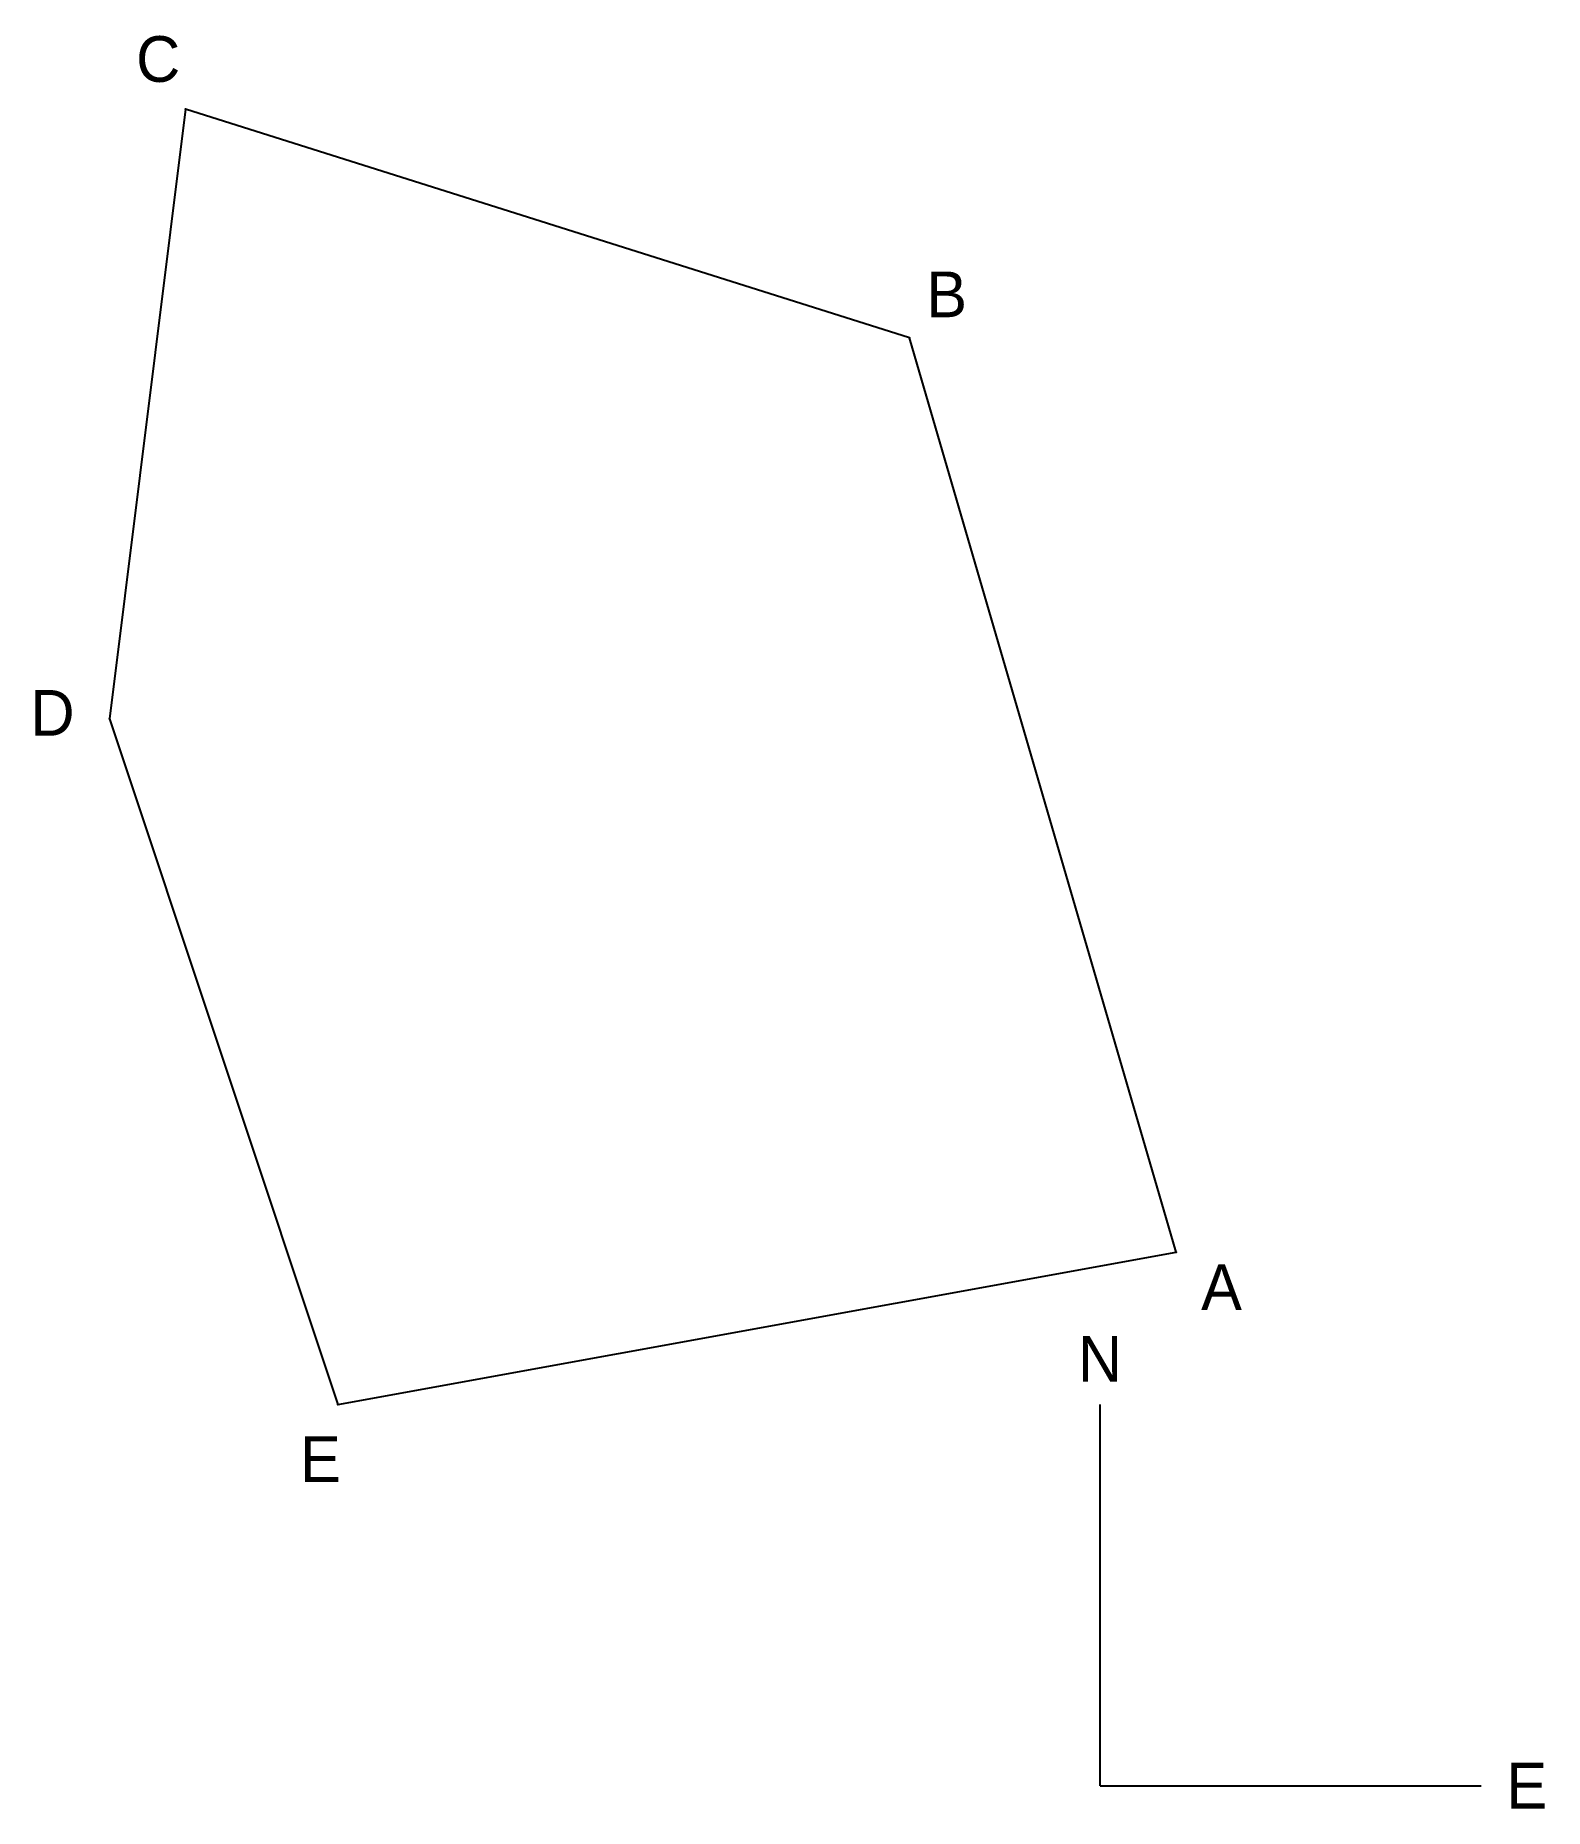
# Model space of a CAD drawing. Header units: metres. Extents: x -27.9 to 11.7, y -0.6 to 45.9.
import ezdxf
from ezdxf.enums import TextEntityAlignment as Align

# ---------------------------------------------------------------- set-up
doc = ezdxf.new("R2010")
doc.units = ezdxf.units.M
for name, color, linetype in [('EJES', 8, 'Continuous'), ('ETIQUETAS', 3, 'Continuous'), ('PARCELA', 7, 'Continuous'), ('VERTICES', 1, 'Continuous')]:
    doc.layers.add(name, color=color, linetype=linetype)

msp = doc.modelspace()

# ---------------------------------------------------------------- linework, layer by layer
at = {"layer": 'EJES'}
for q in [(0, 10), (10, 0)]:
    msp.add_line((0, 0), q, dxfattribs=at)
at = {"layer": 'PARCELA'}
msp.add_lwpolyline([(2, 14), (-5, 38), (-24, 44), (-26, 28), (-20, 10)], close=True, dxfattribs=at)
at = {"layer": 'VERTICES'}
for p in [(-24, 44), (-5, 38), (-26, 28), (2, 14), (-20, 10)]:
    msp.add_point(p, dxfattribs=at)

# ---------------------------------------------------------------- texts
at = {"layer": 'EJES'}
for s, p in [('N', (0, 11.2)), ('E', (11.2, 0))]:
    msp.add_text(s, height=1.2, dxfattribs=at).set_placement(p, align=Align.MIDDLE_CENTER)
at = {"layer": 'ETIQUETAS'}
for s, p in [('C', (-24.719, 45.316)), ('B', (-4.024, 39.139)), ('D', (-27.492, 28.157)), ('A', (3.188, 13.084)), ('E', (-20.459, 8.572))]:
    msp.add_text(s, height=1.2, dxfattribs=at).set_placement(p, align=Align.MIDDLE_CENTER)

doc.saveas('drawing.dxf')
